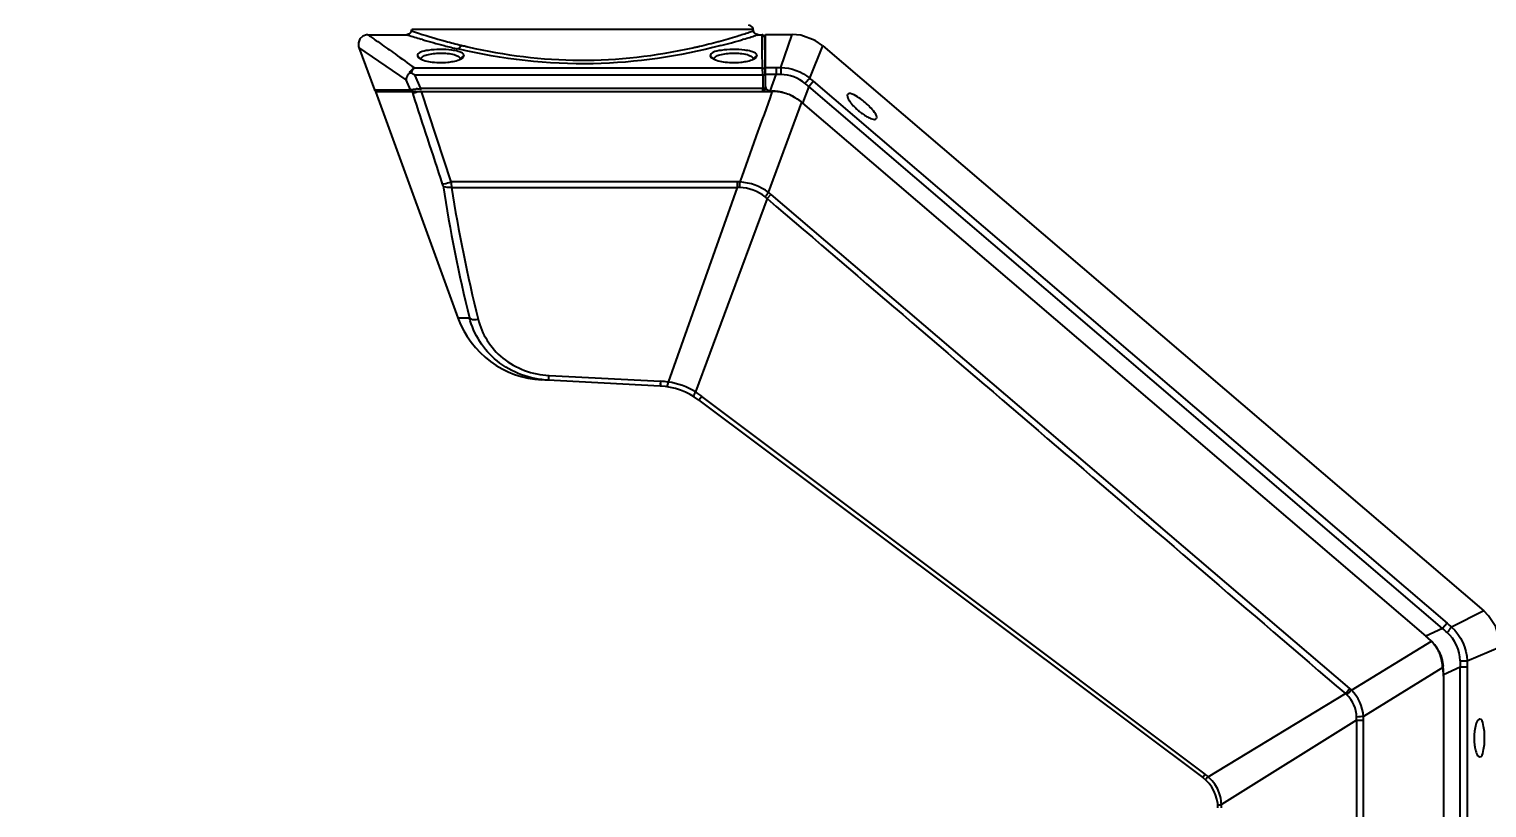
# Model space of a CAD drawing. Header units: millimetres. Extents: x 4086 to 8300, y 123 to 1549.
# Drawn here: x 6948.6 to 7041.2, y 1026.5 to 1075.9 of the extents above; entities that cross this region are included whole.
import ezdxf

# ---------------------------------------------------------------- set-up
doc = ezdxf.new("R2010")
doc.units = ezdxf.units.MM
doc.layers.add('轮廓实线层', color=7, linetype='Continuous', lineweight=30)
doc.styles.add('思源黑', font='SourceHanSansCN-Normal.ttf')
doc.dimstyles.new('尺寸标注_3_10比例', dxfattribs={"dimtxt": 7, "dimasz": 6, "dimexe": 2, "dimexo": 1.5, "dimgap": 1, "dimtad": 1, "dimdec": 1, "dimlfac": 3.333333, "dimdsep": 46, "dimtxsty": '思源黑', "dimcen": 0.09, "dimadec": 0, "dimazin": 0, "dimtp": 0.01, "dimtm": 0.01, "dimtfac": 1, "dimtdec": 1, "dimtofl": 0, "dimtmove": 0, "dimatfit": 3, "dimfxl": 0, "dimtolj": 1, "dimarcsym": 0})

# ---------------------------------------------------------------- blocks, each defined once
blk = doc.blocks.new('*D1400')
at = {"layer": 'Defpoints', "color": 0}
for p in [(6928.672, 1174.082), (7096.923, 1174.082), (6992.874, 872.556)]:
    blk.add_point(p, dxfattribs=at)
at = {"layer": '轮廓实线层', "color": 0, "lineweight": -2}
for p, q in [((6930.172, 1174.082), (7098.923, 1174.082)), ((7096.923, 878.556), (7096.923, 1168.082)), ((6994.374, 872.556), (7098.923, 872.556))]:
    blk.add_line(p, q, dxfattribs=at)
at = {"layer": '轮廓实线层', "color": 0}
for points in [[(7097.923, 1168.082), (7095.923, 1168.082), (7096.923, 1174.082)], [(7095.923, 878.556), (7097.923, 878.556), (7096.923, 872.556)]]:
    blk.add_solid(points, dxfattribs=at)
at = {"layer": '轮廓实线层', "color": 0, "insert": (7092.297, 1023.319), "char_height": 7, "attachment_point": 5, "rotation": 90, "style": '思源黑'}
blk.add_mtext('\\A1;\\A1;1040', dxfattribs=at)

msp = doc.modelspace()

# ---------------------------------------------------------------- linework, layer by layer
for p, q in [((6970.136, 1075.588), (6972.598, 1075.588)), ((6972.656, 1075.594), (6972.598, 1075.588)), ((6972.657, 1075.569), (6972.598, 1075.588)), ((6972.598, 1075.588), (6972.679, 1075.562)), ((6972.893, 1075.836), (6972.912, 1075.94)), ((6972.893, 1075.836), (6973.094, 1075.769)), ((6972.912, 1075.94), (6994.599, 1075.94)), ((6994.349, 1075.747), (6994.617, 1075.836)), ((6994.617, 1075.836), (6994.599, 1075.94)), ((6994.833, 1075.562), (6994.76, 1075.539)), ((6994.912, 1075.588), (6994.833, 1075.562)), ((6994.854, 1075.569), (6994.912, 1075.588)), ((6994.913, 1075.588), (6995.156, 1075.588)), ((6995.156, 1075.588), (6995.156, 1075.546)), ((6995.158, 1075.484), (6995.156, 1075.546)), ((6995.38, 1075.608), (6997.062, 1075.608)), ((6995.38, 1072.308), (6995.38, 1075.608)), ((6996.349, 1073.502), (6997.062, 1075.608)), ((6969.559, 1074.783), (6970.54, 1072.086)), ((6972.552, 1072.722), (6969.559, 1074.783)), ((6973.589, 1075.281), (6973.508, 1075.305)), ((6976.419, 1074.834), (6976.486, 1074.819)), ((6992.362, 1075.153), (6992.411, 1075.167)), ((6993.997, 1075.304), (6993.918, 1075.28)), ((6995.165, 1075.057), (6995.158, 1075.484)), ((6995.174, 1074.53), (6995.165, 1075.057)), ((6995.305, 1075.441), (6995.363, 1072.14)), ((6998.185, 1072.824), (6999.011, 1074.888)), ((6999.011, 1074.888), (7040.98, 1039.006)), ((6973.474, 1074.062), (6973.273, 1074.251)), ((6973.273, 1074.251), (6973.335, 1074.146)), ((6973.335, 1074.146), (6973.375, 1074.106)), ((6976.238, 1074.284), (6975.993, 1074.053)), ((6976.135, 1074.107), (6976.175, 1074.146)), ((6976.175, 1074.146), (6976.238, 1074.284)), ((6992.074, 1074.062), (6991.873, 1074.251)), ((6991.873, 1074.251), (6991.935, 1074.146)), ((6991.935, 1074.146), (6991.975, 1074.106)), ((6994.838, 1074.284), (6994.592, 1074.053)), ((6994.735, 1074.107), (6994.775, 1074.146)), ((6994.775, 1074.146), (6994.838, 1074.284)), ((6995.192, 1073.503), (6995.174, 1074.53)), ((6973.082, 1073.043), (6995.198, 1073.043)), ((6973.082, 1073.043), (6973.473, 1072.17)), ((6973.083, 1073.481), (6995.192, 1073.481)), ((6995.192, 1073.481), (6995.192, 1073.503)), ((6995.198, 1073.043), (6995.192, 1073.481)), ((6995.198, 1073.043), (6995.213, 1072.17)), ((6995.38, 1073.501), (6996.052, 1073.501)), ((6996.052, 1073.063), (6995.38, 1073.063)), ((6995.663, 1072.009), (6996.052, 1073.063)), ((6996.052, 1073.501), (6996.052, 1073.063)), ((6970.54, 1072.086), (6970.797, 1072.087)), ((6970.62, 1071.988), (6995.755, 1071.988)), ((6970.62, 1071.988), (6975.852, 1057.613)), ((6970.797, 1072.087), (6971.849, 1072.088)), ((6971.849, 1072.088), (6972.807, 1072.089)), ((6972.836, 1072.09), (6972.552, 1072.722)), ((6972.807, 1072.089), (6972.836, 1072.09)), ((6972.935, 1071.988), (6972.984, 1071.879)), ((6972.999, 1071.833), (6972.984, 1071.879)), ((6973.064, 1071.905), (6972.997, 1071.883)), ((6995.213, 1072.17), (6973.473, 1072.17)), ((6973.473, 1072.17), (6973.473, 1072.061)), ((6973.523, 1071.988), (6975.406, 1066.244)), ((6995.213, 1071.988), (6995.213, 1072.17)), ((6995.679, 1072.008), (6995.79, 1072.006)), ((6995.811, 1071.956), (6995.822, 1071.987)), ((6998.125, 1072.298), (6997.735, 1071.243)), ((6998.125, 1072.298), (6998.409, 1072.63)), ((7038.369, 1037.891), (6998.125, 1072.298)), ((6998.409, 1072.63), (7038.653, 1038.223)), ((6995.569, 1065.57), (6997.675, 1071.3)), ((6997.644, 1071.32), (6997.735, 1071.243)), ((6997.732, 1071.251), (6997.735, 1071.243)), ((6997.735, 1071.243), (7037.313, 1037.404)), ((6993.578, 1066.244), (6975.406, 1066.244)), ((6975.436, 1065.888), (6993.578, 1065.888)), ((6993.578, 1065.888), (6989.193, 1053.538)), ((6993.578, 1066.244), (6993.578, 1065.888)), ((6995.716, 1065.452), (6995.484, 1065.18)), ((6995.716, 1065.452), (7032.469, 1034.081)), ((6995.484, 1065.18), (6990.936, 1052.906)), ((6975.852, 1057.613), (6976.575, 1057.619)), ((6988.689, 1053.28), (6981.176, 1053.673)), ((6981.635, 1053.956), (6988.72, 1053.585)), ((6991.151, 1052.388), (7023.144, 1028.428)), ((6991.33, 1052.629), (6991.162, 1052.403)), ((7023.3, 1028.637), (6991.33, 1052.629)), ((7040.98, 1039.006), (7038.935, 1037.984)), ((7038.369, 1037.891), (7037.313, 1037.404)), ((7038.653, 1038.223), (7038.369, 1037.891)), ((7032.579, 1033.98), (7037.666, 1037.08)), ((7037.313, 1037.404), (7037.696, 1037.045)), ((7039.924, 1035.837), (7042.03, 1036.726)), ((7038.38, 1035.425), (7033.344, 1032.309)), ((7038.399, 1035.296), (7038.371, 1035.487)), ((7038.43, 1034.98), (7039.487, 1035.467)), ((7038.43, 1034.98), (7038.43, 970.341)), ((7039.493, 969.725), (7039.487, 1035.467)), ((7039.49, 1035.466), (7039.923, 1035.466)), ((7039.923, 1035.466), (7039.923, 969.909)), ((7023.478, 1028.478), (7032.197, 1033.762)), ((7032.908, 1032.065), (7024.325, 1026.719)), ((7032.908, 1032.065), (7033.355, 1032.065)), ((7032.908, 1032.065), (7032.908, 971.506)), ((7033.355, 971.506), (7033.355, 1032.065)), ((7023.293, 1028.628), (7023.144, 1028.428)), ((7023.478, 1028.477), (7023.417, 1028.531))]:
    msp.add_line(p, q)
for points in [[(6970.135, 1075.588), (6970.042, 1075.582), (6969.81, 1075.499), (6969.623, 1075.319), (6969.53, 1075.08), (6969.54, 1074.845), (6969.559, 1074.783)], [(6972.835, 1075.704), (6972.781, 1075.65), (6972.719, 1075.614), (6972.656, 1075.594)], [(6972.893, 1075.836), (6972.876, 1075.776), (6972.835, 1075.704)], [(6994.668, 1075.716), (6994.645, 1075.755), (6994.627, 1075.799), (6994.617, 1075.836)], [(6994.912, 1075.588), (6994.904, 1075.588), (6994.869, 1075.592), (6994.832, 1075.6), (6994.796, 1075.612), (6994.76, 1075.63), (6994.726, 1075.653), (6994.695, 1075.681), (6994.668, 1075.716)], [(6999.011, 1074.888), (6998.524, 1075.227), (6997.622, 1075.555), (6997.062, 1075.608)], [(6972.756, 1073.128), (6972.781, 1073.151), (6972.808, 1073.167), (6972.835, 1073.175), (6972.861, 1073.176), (6972.882, 1073.168)], [(6970.54, 1072.086), (6970.555, 1072.057), (6970.605, 1072.009), (6970.624, 1072.004)], [(7042.03, 1036.726), (7041.993, 1037.198), (7041.749, 1037.995), (7041.294, 1038.694), (7040.98, 1039.006)], [(7032.579, 1033.98), (7032.543, 1034.015), (7032.506, 1034.048), (7032.469, 1034.08)]]:
    msp.add_lwpolyline(points)
for centre, radius, start, end in [((6986.235, 1117.909), 44.464, 252.21987, 253.36792), ((6985.723, 1114.166), 40.421, 251.79343, 254.71438), ((6981.623, 1114.663), 40.944, 286.97748, 288.10866), ((6981.222, 1118.083), 44.646, 286.62793, 287.65173), ((6994.304, 1075.888), 0.3, 9.99998, 89.99998), ((6995.157, 1075.439), 0.149, 1.01654, 90.44484), ((6985.359, 1114.959), 41.387, 253.47775, 255.4645), ((6984.874, 1113.099), 39.465, 255.46823, 256.76455), ((6984.872, 1111.137), 37.274, 254.74965, 256.30254), ((6984.645, 1110.22), 36.329, 256.30685, 256.77346), ((6984.551, 1109.821), 35.92, 256.7742, 256.91536), ((6983.039, 1109.478), 35.567, 282.55963, 282.96403), ((6982.998, 1109.655), 35.749, 282.96386, 283.08775), ((6982.964, 1109.799), 35.897, 283.08778, 283.24282), ((6982.717, 1110.836), 36.963, 283.24751, 285.12533), ((6982.152, 1112.917), 39.12, 285.20405, 286.98413), ((6982.034, 1115.376), 41.82, 284.54401, 286.50998), ((6996.052, 1114.025), 40.525, 270.00041, 270.41942), ((7024.744, 1103.432), 40.525, 229.05092, 229.4698), ((6972.404, 1073.778), 1.986, 286.99001, 287.39971), ((6969.176, 1083.731), 12.449, 288.19887, 289.38833), ((6975.535, 1052.577), 19.704, 96.54411, 96.79918), ((6995.213, 1072.137), 0.149, 300.49726, 359.99998), ((6995.68, 1072.308), 0.3, 180.00004, 266.70517), ((6995.734, 1066.994), 4.994, 88.53868, 89.76592), ((6995.707, 1068.674), 3.333, 87.99073, 88.58155), ((6995.708, 1068.695), 3.312, 87.30785, 87.99084), ((6995.79, 1068.854), 3.133, 83.30473, 88.68093), ((6995.71, 1068.745), 3.263, 85.11354, 87.31174), ((6995.719, 1068.84), 3.167, 82.05623, 85.11815), ((6995.809, 1069.074), 2.913, 81.4589, 83.18748), ((6995.731, 1068.928), 3.078, 80.40742, 82.04958), ((6995.814, 1069.1), 2.886, 74.65577, 81.4691), ((6995.754, 1069.058), 2.947, 76.17207, 80.43819), ((6995.762, 1069.091), 2.912, 73.71878, 76.16841), ((6995.85, 1069.221), 2.76, 66.10841, 74.71071), ((6995.759, 1069.081), 2.923, 65.59406, 73.71796), ((6995.764, 1069.093), 2.91, 62.51293, 65.59358), ((6995.839, 1069.198), 2.785, 62.87166, 66.09458), ((6994.475, 1067.442), 5.013, 49.46761, 50.80317), ((7003.465, 1073.37), 3.397, 222.32482, 224.99919), ((7003.647, 1073.55), 3.653, 224.96912, 225.60347), ((7003.703, 1073.607), 3.733, 225.60472, 226.76079), ((7003.725, 1073.631), 3.766, 226.75815, 228.92219), ((7003.676, 1073.575), 3.691, 228.92552, 230.27045), ((7003.722, 1073.631), 3.764, 230.272, 232.20185), ((7003.585, 1073.447), 3.535, 232.14025, 236.49171), ((7003.352, 1073.101), 3.117, 236.55179, 237.39581), ((7003.262, 1072.959), 2.949, 237.38909, 238.89424), ((7072.713, 1081.179), 98.982, 188.82818, 193.76969), ((7074.066, 1081.498), 99.858, 188.99354, 193.88982), ((6993.579, 1063.238), 3.006, 86.50784, 90.01344), ((6993.667, 1063.479), 2.41, 88.2654, 92.1116), ((6862.655, 1074.333), 131.357, 356.31394, 356.46677), ((7135.203, 960.664), 174.651, 143.08272, 143.19825), ((6993.75, 1063.151), 3.027, 49.48224, 53.05982), ((6993.812, 1063.369), 2.465, 47.29754, 51.16572), ((6981.49, 1059.665), 6, 199.99978, 266.99802), ((6988.453, 1048.494), 5.098, 81.66291, 86.9982), ((6988.453, 1048.786), 4.5, 53.17051, 87), ((6988.276, 1048.561), 5.095, 56.71407, 58.52335), ((6988.27, 1048.552), 5.105, 53.10047, 56.71265), ((7066.786, 1071.128), 43.293, 229.47062, 229.96067), ((7033.824, 1033.329), 5.37, 44.03463, 49.51886), ((7035.901, 1035.338), 2.48, 30.88826, 44.01925), ((7083.22, 1035.466), 43.298, 179.50963, 179.99963), ((7035.43, 1034.862), 3, 0, 8.31), ((7035.324, 1035.173), 3.099, 4.76799, 5.92737), ((7035.278, 1035.169), 3.146, 4.09552, 4.7692), ((7032.727, 1034.988), 5.703, 359.92368, 4.08042), ((6881.687, 1162.625), 198.139, 319.43009, 319.54665), ((6978.305, 1086.82), 75.748, 315.45431, 315.76719), ((7031.216, 1032.49), 1.606, 48.05894, 52.36231), ((7030.791, 1032.223), 2.123, 355.7137, 1.23022), ((7038.865, 970.707), 61.849, 95.12113, 95.52214), ((7044.137, 1030.94), 3.765, 176.65799, 178.14502), ((7044.08, 1030.943), 3.708, 176.07494, 176.65665), ((7043.836, 1030.962), 3.463, 173.09086, 176.11003), ((7044.11, 1030.941), 3.738, 178.14045, 179.9945), ((7044.094, 1030.941), 3.722, 180.00475, 181.63606), ((7043.955, 1030.932), 3.583, 181.55659, 187.00499), ((7043.44, 1030.873), 3.064, 187.07455, 188.68716), ((7021.705, 1026.507), 2.4, 0, 53.17051), ((7021.335, 1026.507), 2.998, 0.00126, 4.05721)]:
    msp.add_arc(centre, radius, start, end)
for points, knots in [([(6970.135, 1075.588), (6970.115, 1075.588), (6970.269, 1075.508), (6970.334, 1075.438), (6970.622, 1075.238), (6971.11, 1074.899), (6971.964, 1074.292), (6972.676, 1073.777), (6973.083, 1073.481)], [0, 0, 0, 0, 0.016252, 0.067653, 0.149794, 0.266185, 0.583696, 1, 1, 1, 1]), ([(6973.958, 1074.595), (6973.78, 1074.567), (6973.538, 1074.545), (6973.259, 1074.336), (6973.273, 1074.251)], [0, 0, 0, 0, 0.676734, 1, 1, 1, 1]), ([(6975.86, 1074.531), (6975.728, 1074.568), (6975.098, 1074.674), (6974.451, 1074.67), (6973.958, 1074.595)], [0, 0, 0, 0, 0.216545, 1, 1, 1, 1]), ([(6992.536, 1074.896), (6989.897, 1074.213), (6984.291, 1073.367), (6978.646, 1074.023), (6975.839, 1074.683)], [0, 0, 0, 0, 0.485863, 1, 1, 1, 1]), ([(6976.486, 1074.819), (6978.81, 1074.283), (6983.613, 1073.681), (6988.422, 1074.238), (6990.773, 1074.762)], [0, 0, 0, 0, 0.497573, 1, 1, 1, 1]), ([(6992.558, 1074.595), (6992.379, 1074.567), (6992.138, 1074.545), (6991.859, 1074.336), (6991.873, 1074.251)], [0, 0, 0, 0, 0.676734, 1, 1, 1, 1]), ([(6994.46, 1074.531), (6994.328, 1074.568), (6993.698, 1074.674), (6993.051, 1074.67), (6992.558, 1074.595)], [0, 0, 0, 0, 0.216545, 1, 1, 1, 1]), ([(6973.335, 1074.146), (6973.353, 1074.129), (6973.451, 1074.051), (6973.569, 1074.003), (6973.664, 1073.971)], [0, 0, 0, 0, 0.196548, 1, 1, 1, 1]), ([(6973.872, 1074.311), (6974.148, 1074.395), (6974.736, 1074.437), (6975.323, 1074.399), (6975.605, 1074.321)], [0, 0, 0, 0, 0.496276, 1, 1, 1, 1]), ([(6974.08, 1073.872), (6974.449, 1073.811), (6974.948, 1073.799), (6975.435, 1073.87), (6975.549, 1073.894)], [0, 0, 0, 0, 0.762644, 1, 1, 1, 1]), ([(6975.605, 1074.321), (6975.66, 1074.306), (6975.804, 1074.259), (6975.982, 1074.156), (6975.993, 1074.053)], [0, 0, 0, 0, 0.351913, 1, 1, 1, 1]), ([(6976.238, 1074.284), (6976.235, 1074.309), (6976.157, 1074.452), (6975.986, 1074.496), (6975.86, 1074.531)], [0, 0, 0, 0, 0.163545, 1, 1, 1, 1]), ([(6975.928, 1074.001), (6975.942, 1074.006), (6975.969, 1074.018), (6975.995, 1074.03), (6976.008, 1074.036)], [0, 0, 0, 0, 0.513906, 1, 1, 1, 1]), ([(6991.935, 1074.146), (6991.953, 1074.129), (6992.051, 1074.051), (6992.169, 1074.003), (6992.264, 1073.971)], [0, 0, 0, 0, 0.196548, 1, 1, 1, 1]), ([(6992.472, 1074.311), (6992.748, 1074.395), (6993.336, 1074.437), (6993.923, 1074.399), (6994.205, 1074.321)], [0, 0, 0, 0, 0.496256, 1, 1, 1, 1]), ([(6992.68, 1073.872), (6993.049, 1073.811), (6993.548, 1073.799), (6994.035, 1073.87), (6994.149, 1073.894)], [0, 0, 0, 0, 0.762644, 1, 1, 1, 1]), ([(6994.205, 1074.321), (6994.26, 1074.306), (6994.404, 1074.259), (6994.582, 1074.156), (6994.592, 1074.053)], [0, 0, 0, 0, 0.351905, 1, 1, 1, 1]), ([(6994.838, 1074.284), (6994.835, 1074.309), (6994.756, 1074.452), (6994.585, 1074.496), (6994.46, 1074.531)], [0, 0, 0, 0, 0.163545, 1, 1, 1, 1]), ([(6994.527, 1074.001), (6994.541, 1074.006), (6994.568, 1074.018), (6994.595, 1074.03), (6994.608, 1074.036)], [0, 0, 0, 0, 0.513906, 1, 1, 1, 1]), ([(6972.756, 1073.128), (6972.726, 1073.096), (6972.628, 1072.979), (6972.559, 1072.831), (6972.552, 1072.723)], [0, 0, 0, 0, 0.286078, 1, 1, 1, 1]), ([(6972.756, 1073.128), (6972.774, 1073.17), (6972.853, 1073.311), (6972.977, 1073.434), (6973.083, 1073.481)], [0, 0, 0, 0, 0.284731, 1, 1, 1, 1]), ([(6973.083, 1073.481), (6973.063, 1073.466), (6972.971, 1073.379), (6972.918, 1073.262), (6972.882, 1073.168)], [0, 0, 0, 0, 0.198074, 1, 1, 1, 1]), ([(6995.192, 1073.48), (6995.216, 1073.48), (6995.264, 1073.463), (6995.301, 1073.429), (6995.316, 1073.409)], [0, 0, 0, 0, 0.487222, 1, 1, 1, 1]), ([(6995.198, 1073.043), (6995.233, 1073.044), (6995.273, 1073.04), (6995.347, 1073.03), (6995.347, 1073.014)], [0, 0, 0, 0, 0.683247, 1, 1, 1, 1]), ([(6995.316, 1073.409), (6995.323, 1073.399), (6995.335, 1073.378), (6995.34, 1073.354), (6995.34, 1073.343)], [0, 0, 0, 0, 0.518381, 1, 1, 1, 1]), ([(6996.349, 1073.502), (6996.351, 1073.479), (6996.356, 1073.332), (6996.359, 1073.185), (6996.36, 1073.061)], [0, 0, 0, 0, 0.154769, 1, 1, 1, 1]), ([(6998.185, 1072.824), (6998.169, 1072.807), (6998.068, 1072.7), (6997.971, 1072.589), (6997.89, 1072.496)], [0, 0, 0, 0, 0.156994, 1, 1, 1, 1]), ([(6972.836, 1072.09), (6972.856, 1072.093), (6972.903, 1072.102), (6972.95, 1072.109), (6972.978, 1072.113)], [0, 0, 0, 0, 0.417119, 1, 1, 1, 1]), ([(6972.836, 1072.09), (6972.843, 1072.067), (6972.869, 1072.023), (6972.913, 1071.998), (6972.936, 1071.992)], [0, 0, 0, 0, 0.500984, 1, 1, 1, 1]), ([(6972.984, 1071.879), (6972.996, 1071.89), (6973.027, 1071.915), (6973.062, 1071.936), (6973.084, 1071.947)], [0, 0, 0, 0, 0.397763, 1, 1, 1, 1]), ([(6973.084, 1071.947), (6973.096, 1071.953), (6973.123, 1071.966), (6973.151, 1071.979), (6973.166, 1071.985)], [0, 0, 0, 0, 0.452702, 1, 1, 1, 1]), ([(6995.285, 1072.166), (6995.273, 1072.167), (6995.249, 1072.169), (6995.225, 1072.17), (6995.213, 1072.17)], [0, 0, 0, 0, 0.493115, 1, 1, 1, 1]), ([(6995.363, 1072.141), (6995.362, 1072.15), (6995.325, 1072.159), (6995.304, 1072.164), (6995.285, 1072.166)], [0, 0, 0, 0, 0.322527, 1, 1, 1, 1]), ([(7000.596, 1071.819), (7000.581, 1071.801), (7000.537, 1071.647), (7000.638, 1071.505), (7000.706, 1071.398)], [0, 0, 0, 0, 0.155266, 1, 1, 1, 1]), ([(7001.709, 1071.274), (7001.491, 1071.461), (7001.218, 1071.669), (7000.685, 1071.922), (7000.596, 1071.819)], [0, 0, 0, 0, 0.677663, 1, 1, 1, 1]), ([(7002.42, 1070.259), (7002.509, 1070.363), (7002.176, 1070.85), (7001.927, 1071.088), (7001.709, 1071.274)], [0, 0, 0, 0, 0.322323, 1, 1, 1, 1]), ([(7001.976, 1070.308), (7002.027, 1070.285), (7002.158, 1070.234), (7002.358, 1070.186), (7002.42, 1070.259)], [0, 0, 0, 0, 0.3668, 1, 1, 1, 1]), ([(6974.873, 1066.107), (6974.901, 1066.109), (6975.082, 1066.142), (6975.258, 1066.196), (6975.406, 1066.244)], [0, 0, 0, 0, 0.152157, 1, 1, 1, 1]), ([(6974.903, 1065.988), (6974.9, 1066.008), (6974.891, 1066.048), (6974.88, 1066.087), (6974.873, 1066.107)], [0, 0, 0, 0, 0.480273, 1, 1, 1, 1]), ([(6975.436, 1065.888), (6975.382, 1065.882), (6975.202, 1065.873), (6974.999, 1065.903), (6974.903, 1065.988)], [0, 0, 0, 0, 0.295379, 1, 1, 1, 1]), ([(6976.575, 1057.62), (6976.597, 1057.593), (6976.763, 1057.484), (6976.974, 1057.498), (6977.128, 1057.527)], [0, 0, 0, 0, 0.181112, 1, 1, 1, 1]), ([(6981.604, 1053.651), (6980.442, 1053.712), (6978.153, 1054.516), (6976.842, 1056.566), (6976.575, 1057.619)], [0, 0, 0, 0, 0.516821, 1, 1, 1, 1]), ([(6977.128, 1057.527), (6977.36, 1056.583), (6978.528, 1054.732), (6980.588, 1054.011), (6981.635, 1053.956)], [0, 0, 0, 0, 0.481088, 1, 1, 1, 1]), ([(6981.604, 1053.651), (6981.632, 1053.649), (6981.595, 1053.818), (6981.63, 1053.882), (6981.635, 1053.956)], [0, 0, 0, 0, 0.27573, 1, 1, 1, 1]), ([(6988.72, 1053.585), (6988.715, 1053.51), (6988.68, 1053.446), (6988.716, 1053.278), (6988.689, 1053.28)], [0, 0, 0, 0, 0.730732, 1, 1, 1, 1]), ([(6989.193, 1053.538), (6989.178, 1053.463), (6989.146, 1053.397), (6989.134, 1053.234), (6989.106, 1053.238)], [0, 0, 0, 0, 0.724347, 1, 1, 1, 1]), ([(6990.799, 1052.626), (6990.775, 1052.641), (6990.885, 1052.768), (6990.898, 1052.84), (6990.936, 1052.906)], [0, 0, 0, 0, 0.272367, 1, 1, 1, 1]), ([(7038.935, 1037.984), (7038.922, 1037.965), (7038.831, 1037.848), (7038.737, 1037.734), (7038.657, 1037.638)], [0, 0, 0, 0, 0.154732, 1, 1, 1, 1]), ([(7038.371, 1035.487), (7038.35, 1035.778), (7038.263, 1036.171), (7038.082, 1036.523), (7038.03, 1036.611)], [0, 0, 0, 0, 0.740804, 1, 1, 1, 1]), ([(7038.034, 1036.613), (7038.039, 1036.604), (7038.153, 1036.419), (7038.241, 1036.22), (7038.301, 1036.023)], [0, 0, 0, 0, 0.050506, 1, 1, 1, 1]), ([(7038.301, 1036.023), (7038.302, 1036.02), (7038.354, 1035.847), (7038.389, 1035.669), (7038.407, 1035.493)], [0, 0, 0, 0, 0.016738, 1, 1, 1, 1]), ([(7039.481, 1035.849), (7039.529, 1035.849), (7039.677, 1035.846), (7039.824, 1035.844), (7039.924, 1035.837)], [0, 0, 0, 0, 0.321345, 1, 1, 1, 1]), ([(7040.727, 1032.141), (7040.703, 1032.141), (7040.558, 1032.074), (7040.515, 1031.905), (7040.479, 1031.784)], [0, 0, 0, 0, 0.155266, 1, 1, 1, 1]), ([(7041.037, 1030.941), (7041.037, 1031.228), (7041.017, 1031.571), (7040.863, 1032.141), (7040.727, 1032.141)], [0, 0, 0, 0, 0.677663, 1, 1, 1, 1]), ([(7040.727, 1029.741), (7040.863, 1029.741), (7041.017, 1030.311), (7041.037, 1030.654), (7041.037, 1030.941)], [0, 0, 0, 0, 0.322323, 1, 1, 1, 1]), ([(7040.475, 1030.11), (7040.491, 1030.057), (7040.537, 1029.924), (7040.631, 1029.741), (7040.727, 1029.741)], [0, 0, 0, 0, 0.3668, 1, 1, 1, 1]), ([(7023.355, 1028.581), (7023.345, 1028.588), (7023.324, 1028.603), (7023.302, 1028.616), (7023.29, 1028.623)], [0, 0, 0, 0, 0.4989, 1, 1, 1, 1]), ([(7023.478, 1028.477), (7023.436, 1028.433), (7023.383, 1028.405), (7023.309, 1028.293), (7023.292, 1028.307)], [0, 0, 0, 0, 0.731697, 1, 1, 1, 1]), ([(7023.417, 1028.531), (7023.407, 1028.539), (7023.387, 1028.556), (7023.366, 1028.573), (7023.355, 1028.581)], [0, 0, 0, 0, 0.500039, 1, 1, 1, 1]), ([(7024.325, 1026.72), (7024.311, 1027.052), (7024.164, 1027.724), (7023.731, 1028.261), (7023.478, 1028.478)], [0, 0, 0, 0, 0.500042, 1, 1, 1, 1]), ([(7024.099, 1026.677), (7024.099, 1026.686), (7024.152, 1026.69), (7024.176, 1026.699), (7024.202, 1026.703)], [0, 0, 0, 0, 0.261204, 1, 1, 1, 1]), ([(7024.202, 1026.703), (7024.221, 1026.706), (7024.262, 1026.712), (7024.303, 1026.717), (7024.325, 1026.719)], [0, 0, 0, 0, 0.464932, 1, 1, 1, 1])]:
    msp.add_open_spline(points, degree=3, knots=knots)
for points in [[(6976.045, 1074.923), (6976.02, 1074.82), (6975.942, 1074.704), (6975.839, 1074.683)], [(6973.517, 1074.035), (6973.516, 1074.094), (6973.56, 1074.152), (6973.607, 1074.188)], [(6973.607, 1074.188), (6973.684, 1074.248), (6973.779, 1074.283), (6973.872, 1074.311)], [(6973.664, 1073.971), (6973.799, 1073.926), (6973.939, 1073.895), (6974.08, 1073.872)], [(6975.549, 1073.894), (6975.678, 1073.92), (6975.806, 1073.953), (6975.928, 1074.001)], [(6976.008, 1074.036), (6976.068, 1074.065), (6976.127, 1074.099), (6976.175, 1074.146)], [(6992.117, 1074.035), (6992.116, 1074.094), (6992.16, 1074.152), (6992.207, 1074.188)], [(6992.207, 1074.188), (6992.283, 1074.248), (6992.378, 1074.283), (6992.472, 1074.311)], [(6992.264, 1073.971), (6992.399, 1073.926), (6992.539, 1073.895), (6992.68, 1073.872)], [(6994.149, 1073.894), (6994.277, 1073.92), (6994.406, 1073.953), (6994.527, 1074.001)], [(6994.608, 1074.036), (6994.668, 1074.065), (6994.727, 1074.099), (6994.775, 1074.146)], [(6972.882, 1073.168), (6972.949, 1073.127), (6973.017, 1073.087), (6973.082, 1073.042)], [(6996.36, 1073.061), (6996.258, 1073.061), (6996.155, 1073.062), (6996.053, 1073.064)], [(6996.349, 1073.502), (6997.001, 1073.501), (6997.688, 1073.247), (6998.185, 1072.824)], [(6997.89, 1072.496), (6997.474, 1072.847), (6996.903, 1073.057), (6996.36, 1073.061)], [(6972.978, 1072.113), (6973.052, 1072.124), (6973.127, 1072.133), (6973.202, 1072.142)], [(6974.873, 1066.107), (6974.247, 1068.015), (6973.623, 1069.924), (6972.999, 1071.833)], [(6973.289, 1072.152), (6973.35, 1072.159), (6973.412, 1072.165), (6973.473, 1072.17)], [(6993.762, 1066.238), (6994.425, 1068.151), (6995.147, 1070.044), (6995.811, 1071.956)], [(6998.125, 1072.298), (6998.046, 1072.364), (6997.968, 1072.429), (6997.89, 1072.496)], [(6997.108, 1071.674), (6997.298, 1071.575), (6997.478, 1071.455), (6997.644, 1071.32)], [(6997.109, 1071.677), (6997.299, 1071.58), (6997.478, 1071.461), (6997.643, 1071.326)], [(7000.706, 1071.398), (7000.779, 1071.286), (7000.863, 1071.182), (7000.953, 1071.083)], [(7001.738, 1070.434), (7001.815, 1070.388), (7001.894, 1070.345), (7001.976, 1070.308)], [(6975.406, 1066.244), (6975.418, 1066.135), (6975.434, 1066.025), (6975.43, 1065.916)], [(6995.358, 1065.289), (6994.909, 1065.649), (6994.315, 1065.871), (6993.74, 1065.889)], [(6995.569, 1065.57), (6995.057, 1065.958), (6994.403, 1066.202), (6993.762, 1066.238)], [(6995.484, 1065.18), (7007.721, 1054.707), (7019.958, 1044.233), (7032.196, 1033.761)], [(6990.936, 1052.906), (6990.413, 1053.235), (6989.805, 1053.456), (6989.193, 1053.538)], [(7038.657, 1037.638), (7038.561, 1037.722), (7038.464, 1037.806), (7038.369, 1037.891)], [(7039.481, 1035.849), (7039.477, 1036.506), (7039.153, 1037.208), (7038.657, 1037.638)], [(7038.935, 1037.983), (7039.533, 1037.47), (7039.922, 1036.625), (7039.924, 1035.837)], [(7037.696, 1037.045), (7037.823, 1036.913), (7037.937, 1036.769), (7038.034, 1036.613)], [(7039.481, 1035.849), (7039.482, 1035.722), (7039.48, 1035.594), (7039.492, 1035.467)], [(7033.344, 1032.309), (7033.302, 1032.92), (7033.023, 1033.558), (7032.579, 1033.98)], [(7032.913, 1032.269), (7032.902, 1032.784), (7032.673, 1033.34), (7032.29, 1033.685)], [(7033.355, 1032.065), (7033.355, 1032.146), (7033.355, 1032.228), (7033.339, 1032.308)], [(7040.479, 1031.784), (7040.439, 1031.652), (7040.415, 1031.516), (7040.398, 1031.379)], [(7040.411, 1030.41), (7040.426, 1030.309), (7040.447, 1030.208), (7040.475, 1030.11)]]:
    msp.add_open_spline(points, degree=3)

# ---------------------------------------------------------------- dimensions: what is measured, and where the dimension line sits
at = {"layer": '轮廓实线层'}
dim = msp.add_linear_dim(base=(7096.923, 1174.082), p1=(6992.874, 872.556), p2=(6928.672, 1174.082), angle=90, text='\\A1;1040', dimstyle='尺寸标注_3_10比例', override={"dimtxsty": '思源黑'}, dxfattribs=at)
dim.commit()
dim.dimension.update_dxf_attribs({"geometry": '*D1400', "text_midpoint": (7092.297, 1023.319)})

doc.saveas('drawing.dxf')
